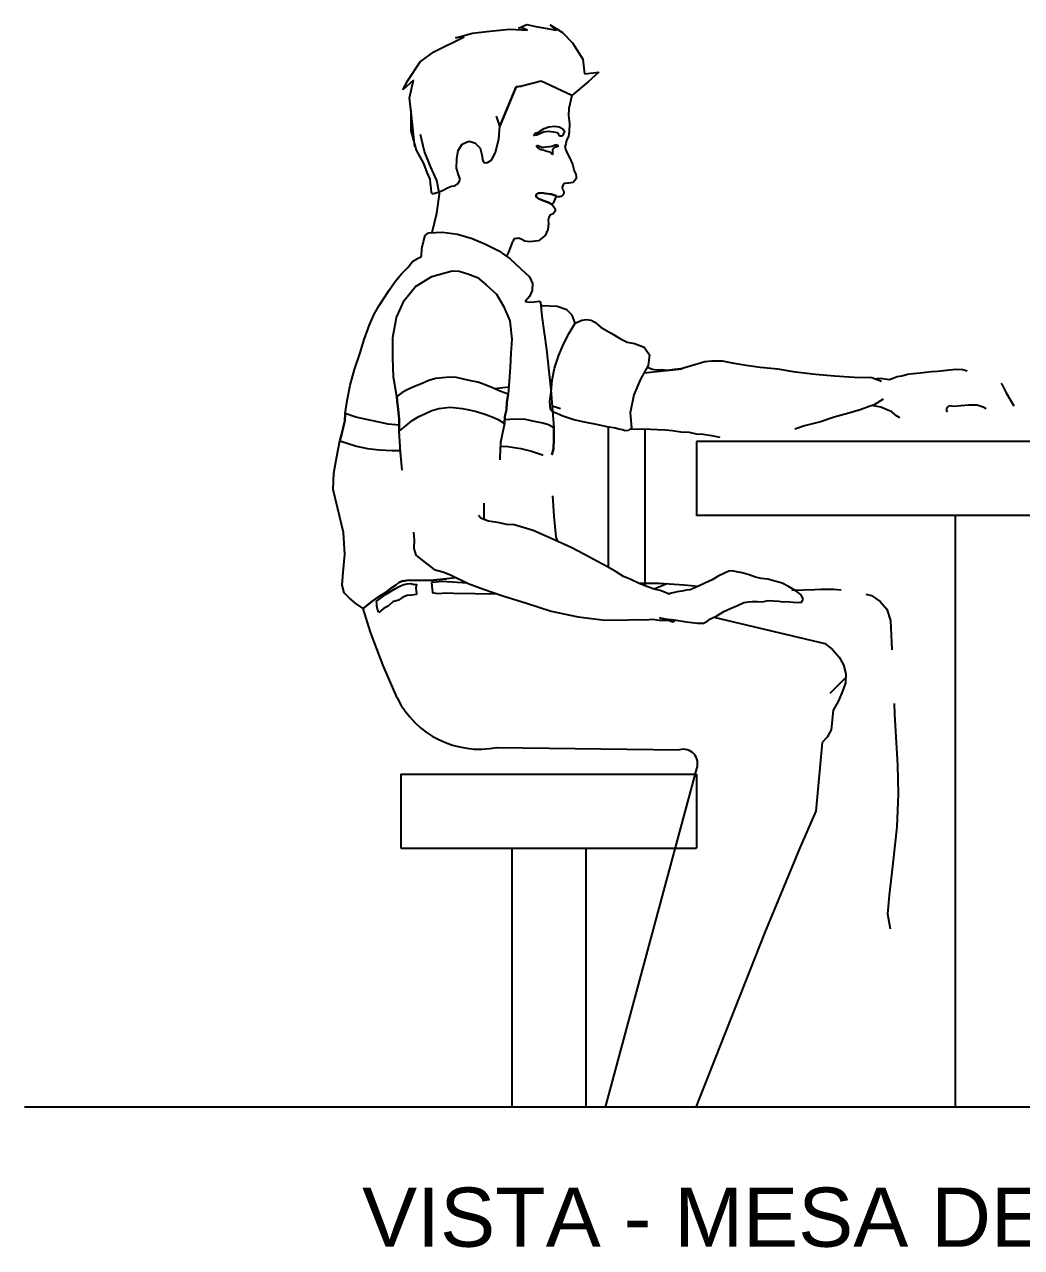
# Model space of a CAD drawing. Header units: metres. Extents: x 4355.45 to 4361.68, y -530.51 to -526.45.
# Drawn here: x 4358.998 to 4360.346, y -530.509 to -528.856 of the extents above; entities that cross this region are included whole.
import ezdxf

# ---------------------------------------------------------------- set-up
doc = ezdxf.new("R2010")
doc.units = ezdxf.units.M
doc.header["$LTSCALE"] = 12
doc.header["$MEASUREMENT"] = 0
for name, color, linetype in [('ARQ-HTC', 252, 'Continuous'), ('ARQ-LAJ', 3, 'Continuous'), ('ARQ-MOB', 251, 'Continuous'), ('ARQ-TXT', 7, 'Continuous'), ('ARQ-VST', 8, 'Continuous')]:
    doc.layers.add(name, color=color, linetype=linetype)
doc.styles.add('REGUA80', font='arial.ttf')

msp = doc.modelspace()

# ---------------------------------------------------------------- linework, layer by layer
at = {"layer": 'ARQ-HTC'}
msp.add_line((4360.0873, -529.76), (4360.1081, -529.7393), dxfattribs=at)
at = {"layer": 'ARQ-LAJ', "ltscale": 0.05}
msp.add_line((4361.6848, -530.3196), (4358.9975, -530.3196), dxfattribs=at)
at = {"layer": 'ARQ-MOB', "ltscale": 6}
for p, q in [((4359.6658, -528.8607), (4359.6771, -528.8556)), ((4359.6658, -528.8607), (4359.6771, -528.8556)), ((4359.6771, -528.8556), (4359.6892, -528.8583)), ((4359.6771, -528.8556), (4359.6892, -528.8583)), ((4359.6892, -528.8583), (4359.7172, -528.8632)), ((4359.6892, -528.8583), (4359.7172, -528.8632)), ((4359.7086, -528.8562), (4359.7254, -528.8663)), ((4359.7172, -528.8632), (4359.7086, -528.8562)), ((4359.7086, -528.8562), (4359.7254, -528.8663)), ((4359.7172, -528.8632), (4359.7086, -528.8562)), ((4359.5511, -528.8925), (4359.5923, -528.8724)), ((4359.5511, -528.8925), (4359.5923, -528.8724)), ((4359.5806, -528.8736), (4359.6036, -528.8673)), ((4359.5806, -528.8736), (4359.6036, -528.8673)), ((4359.5845, -528.8732), (4359.5806, -528.8736)), ((4359.5845, -528.8732), (4359.5806, -528.8736)), ((4359.5923, -528.8724), (4359.5845, -528.8732)), ((4359.5923, -528.8724), (4359.5845, -528.8732)), ((4359.6036, -528.8673), (4359.6269, -528.8648)), ((4359.6036, -528.8673), (4359.6269, -528.8648)), ((4359.6269, -528.8648), (4359.6542, -528.862)), ((4359.6269, -528.8648), (4359.6542, -528.862)), ((4359.6542, -528.862), (4359.6779, -528.8634)), ((4359.6542, -528.862), (4359.6779, -528.8634)), ((4359.6697, -528.8603), (4359.6658, -528.8607)), ((4359.6697, -528.8603), (4359.6658, -528.8607)), ((4359.6779, -528.8634), (4359.6697, -528.8603)), ((4359.6779, -528.8634), (4359.6697, -528.8603)), ((4359.7254, -528.8663), (4359.7387, -528.8806)), ((4359.7254, -528.8663), (4359.7387, -528.8806)), ((4359.5329, -528.9062), (4359.5511, -528.8925)), ((4359.5329, -528.9062), (4359.5511, -528.8925)), ((4359.7387, -528.8806), (4359.7529, -528.9027)), ((4359.7387, -528.8806), (4359.7529, -528.9027)), ((4359.5159, -528.9316), (4359.5329, -528.9062)), ((4359.5159, -528.9316), (4359.5329, -528.9062)), ((4359.7529, -528.9027), (4359.7549, -528.9222)), ((4359.7529, -528.9027), (4359.7549, -528.9222)), ((4359.7549, -528.9222), (4359.7744, -528.9201)), ((4359.7549, -528.9222), (4359.7744, -528.9201)), ((4359.7744, -528.9201), (4359.76, -528.9334)), ((4359.7744, -528.9201), (4359.76, -528.9334)), ((4359.5237, -528.9308), (4359.5094, -528.9441)), ((4359.5237, -528.9308), (4359.5094, -528.9441)), ((4359.5094, -528.9441), (4359.5159, -528.9316)), ((4359.5094, -528.9441), (4359.5159, -528.9316)), ((4359.5184, -528.9549), (4359.5237, -528.9308)), ((4359.5184, -528.9549), (4359.5237, -528.9308)), ((4359.6404, -528.9932), (4359.6624, -528.9398)), ((4359.6404, -528.9932), (4359.6624, -528.9398)), ((4359.6624, -528.9398), (4359.6404, -528.9932)), ((4359.6624, -528.9398), (4359.6404, -528.9932)), ((4359.6624, -528.9398), (4359.6701, -528.939)), ((4359.6624, -528.9398), (4359.6701, -528.939)), ((4359.6701, -528.939), (4359.6624, -528.9398)), ((4359.6701, -528.939), (4359.6624, -528.9398)), ((4359.6964, -528.9325), (4359.6701, -528.939)), ((4359.7378, -528.9518), (4359.6964, -528.9325)), ((4359.76, -528.9334), (4359.7378, -528.9518)), ((4359.5208, -528.9783), (4359.5184, -528.9549)), ((4359.5208, -528.9783), (4359.5184, -528.9549)), ((4359.7378, -528.9518), (4359.7339, -528.9692)), ((4359.5201, -528.9713), (4359.52, -528.9996)), ((4359.7339, -528.9692), (4359.7333, -528.9787)), ((4359.5253, -529.0211), (4359.5208, -528.9783)), ((4359.5253, -529.0211), (4359.5208, -528.9783)), ((4359.6404, -528.9932), (4359.6358, -528.9796)), ((4359.7333, -528.9787), (4359.7345, -528.9896)), ((4359.7345, -528.9896), (4359.7341, -529.0007)), ((4359.52, -528.9996), (4359.5274, -529.0256)), ((4359.5386, -529.0276), (4359.5331, -529.0045)), ((4359.6391, -529.0107), (4359.6404, -528.9932)), ((4359.6858, -529.0058), (4359.6872, -529.004)), ((4359.6874, -529.0056), (4359.6858, -529.0058)), ((4359.6872, -529.004), (4359.6886, -529.0023)), ((4359.6905, -529.0053), (4359.6874, -529.0056)), ((4359.6886, -529.0023), (4359.6917, -529.002)), ((4359.6995, -529.0012), (4359.6905, -529.0053)), ((4359.6917, -529.002), (4359.6947, -529.0001)), ((4359.6947, -529.0001), (4359.7006, -528.9963)), ((4359.7057, -529.0005), (4359.6995, -529.0012)), ((4359.7006, -528.9963), (4359.7066, -528.9941)), ((4359.7137, -529.0013), (4359.7057, -529.0005)), ((4359.7066, -528.9941), (4359.7144, -528.9933)), ((4359.7185, -529.0023), (4359.7137, -529.0013)), ((4359.7144, -528.9933), (4359.7208, -528.9942)), ((4359.7202, -529.0037), (4359.7185, -529.0023)), ((4359.7204, -529.0053), (4359.7202, -529.0037)), ((4359.7221, -529.0067), (4359.7204, -529.0053)), ((4359.7208, -528.9942), (4359.7258, -528.9968)), ((4359.7237, -529.0065), (4359.7221, -529.0067)), ((4359.7252, -529.0063), (4359.7237, -529.0065)), ((4359.7264, -529.0031), (4359.7252, -529.0063)), ((4359.7258, -528.9968), (4359.7277, -528.9998)), ((4359.7278, -529.0013), (4359.7264, -529.0031)), ((4359.7277, -528.9998), (4359.7278, -529.0013)), ((4359.7332, -529.0071), (4359.7305, -529.0121)), ((4359.7341, -529.0007), (4359.7332, -529.0071)), ((4359.5841, -529.0259), (4359.5895, -529.0175)), ((4359.5895, -529.0175), (4359.5985, -529.0134)), ((4359.5985, -529.0134), (4359.6066, -529.0157)), ((4359.6066, -529.0157), (4359.6137, -529.0228)), ((4359.6137, -529.0228), (4359.6162, -529.032)), ((4359.6347, -529.0285), (4359.6391, -529.0107)), ((4359.6904, -529.0194), (4359.692, -529.0193)), ((4359.6906, -529.021), (4359.6904, -529.0194)), ((4359.6923, -529.0224), (4359.6906, -529.021)), ((4359.692, -529.0193), (4359.6952, -529.0205)), ((4359.694, -529.0238), (4359.6923, -529.0224)), ((4359.6957, -529.0252), (4359.694, -529.0238)), ((4359.6952, -529.0205), (4359.697, -529.0219)), ((4359.6973, -529.025), (4359.6957, -529.0252)), ((4359.697, -529.0219), (4359.6985, -529.0217)), ((4359.7006, -529.0262), (4359.6973, -529.025)), ((4359.6985, -529.0217), (4359.7001, -529.0216)), ((4359.7001, -529.0216), (4359.7032, -529.0212)), ((4359.7032, -529.0212), (4359.7078, -529.0208)), ((4359.7078, -529.0208), (4359.711, -529.0204)), ((4359.711, -529.0204), (4359.7155, -529.0184)), ((4359.7128, -529.0234), (4359.7115, -529.0251)), ((4359.7115, -529.0251), (4359.7116, -529.0267)), ((4359.7158, -529.0215), (4359.7128, -529.0234)), ((4359.7155, -529.0184), (4359.717, -529.0182)), ((4359.7173, -529.0213), (4359.7158, -529.0215)), ((4359.717, -529.0182), (4359.7186, -529.018)), ((4359.7189, -529.0212), (4359.7173, -529.0213)), ((4359.7186, -529.018), (4359.7187, -529.0196)), ((4359.7187, -529.0196), (4359.7189, -529.0212)), ((4359.7295, -529.0169), (4359.7284, -529.0217)), ((4359.7284, -529.0217), (4359.7306, -529.0278)), ((4359.7305, -529.0121), (4359.7295, -529.0169)), ((4359.5274, -529.0256), (4359.5372, -529.0435)), ((4359.5471, -529.0487), (4359.5386, -529.0276)), ((4359.5819, -529.0498), (4359.5821, -529.0371)), ((4359.5821, -529.0371), (4359.5841, -529.0259)), ((4359.6162, -529.032), (4359.6168, -529.0382)), ((4359.6168, -529.0382), (4359.6189, -529.0427)), ((4359.6236, -529.0422), (4359.6295, -529.0385)), ((4359.6295, -529.0385), (4359.6347, -529.0285)), ((4359.7038, -529.0275), (4359.7006, -529.0262)), ((4359.7087, -529.0285), (4359.7038, -529.0275)), ((4359.7104, -529.0299), (4359.7087, -529.0285)), ((4359.7121, -529.0313), (4359.7104, -529.0299)), ((4359.7116, -529.0267), (4359.7118, -529.0282)), ((4359.7118, -529.0282), (4359.7119, -529.0298)), ((4359.7119, -529.0298), (4359.7121, -529.0313)), ((4359.7306, -529.0278), (4359.7345, -529.0353)), ((4359.7345, -529.0353), (4359.7386, -529.0443)), ((4359.5372, -529.0435), (4359.5416, -529.0556)), ((4359.5416, -529.0556), (4359.5457, -529.0646)), ((4359.5553, -529.0667), (4359.5471, -529.0487)), ((4359.5844, -529.0589), (4359.5819, -529.0498)), ((4359.6189, -529.0427), (4359.6236, -529.0422)), ((4359.7386, -529.0443), (4359.7412, -529.0534)), ((4359.7412, -529.0534), (4359.7432, -529.0579)), ((4359.7432, -529.0579), (4359.7436, -529.0611)), ((4359.5457, -529.0646), (4359.5463, -529.0708)), ((4359.5463, -529.0708), (4359.547, -529.077)), ((4359.5589, -529.0852), (4359.5553, -529.0667)), ((4359.5705, -529.0761), (4359.575, -529.0741)), ((4359.575, -529.0741), (4359.5797, -529.0736)), ((4359.5797, -529.0736), (4359.5826, -529.0717)), ((4359.5826, -529.0717), (4359.5854, -529.0683)), ((4359.5866, -529.065), (4359.5844, -529.0589)), ((4359.5854, -529.0683), (4359.5866, -529.065)), ((4359.7259, -529.0724), (4359.7246, -529.0756)), ((4359.7273, -529.0706), (4359.7259, -529.0724)), ((4359.7288, -529.0705), (4359.7273, -529.0706)), ((4359.7319, -529.0701), (4359.7288, -529.0705)), ((4359.7335, -529.07), (4359.7319, -529.0701)), ((4359.7366, -529.0697), (4359.7335, -529.07)), ((4359.7397, -529.0693), (4359.7366, -529.0697)), ((4359.7411, -529.0676), (4359.7397, -529.0693)), ((4359.7439, -529.0642), (4359.7411, -529.0676)), ((4359.7436, -529.0611), (4359.7439, -529.0642)), ((4359.547, -529.077), (4359.5476, -529.0833)), ((4359.5476, -529.0833), (4359.5494, -529.0847)), ((4359.5494, -529.0847), (4359.557, -529.0823)), ((4359.5553, -529.1108), (4359.5589, -529.0852)), ((4359.557, -529.0823), (4359.563, -529.0801)), ((4359.563, -529.0801), (4359.5705, -529.0761)), ((4359.6895, -529.0856), (4359.6924, -529.0837)), ((4359.6924, -529.0837), (4359.6895, -529.0856)), ((4359.6897, -529.0872), (4359.6895, -529.0856)), ((4359.6895, -529.0856), (4359.6897, -529.0872)), ((4359.6898, -529.0887), (4359.6897, -529.0872)), ((4359.6897, -529.0872), (4359.6898, -529.0887)), ((4359.6933, -529.0915), (4359.6898, -529.0887)), ((4359.6898, -529.0887), (4359.6933, -529.0915)), ((4359.6924, -529.0837), (4359.694, -529.0836)), ((4359.694, -529.0836), (4359.6924, -529.0837)), ((4359.694, -529.0836), (4359.6971, -529.0833)), ((4359.6971, -529.0833), (4359.694, -529.0836)), ((4359.6971, -529.0833), (4359.702, -529.0843)), ((4359.702, -529.0843), (4359.6971, -529.0833)), ((4359.702, -529.0843), (4359.7099, -529.0851)), ((4359.7099, -529.0851), (4359.702, -529.0843)), ((4359.7099, -529.0851), (4359.7165, -529.0875)), ((4359.7165, -529.0875), (4359.7099, -529.0851)), ((4359.7152, -529.0908), (4359.714, -529.0941)), ((4359.7165, -529.0875), (4359.7152, -529.0908)), ((4359.7182, -529.0889), (4359.7165, -529.0875)), ((4359.7213, -529.0886), (4359.7182, -529.0889)), ((4359.7228, -529.0884), (4359.7213, -529.0886)), ((4359.7258, -529.0865), (4359.7228, -529.0884)), ((4359.7246, -529.0756), (4359.725, -529.0788)), ((4359.725, -529.0788), (4359.7267, -529.0801)), ((4359.7272, -529.0848), (4359.7258, -529.0865)), ((4359.7267, -529.0801), (4359.727, -529.0833)), ((4359.727, -529.0833), (4359.7272, -529.0848)), ((4359.6998, -529.094), (4359.6933, -529.0915)), ((4359.6933, -529.0915), (4359.6998, -529.094)), ((4359.7064, -529.0964), (4359.6998, -529.094)), ((4359.6998, -529.094), (4359.7064, -529.0964)), ((4359.7114, -529.0991), (4359.7064, -529.0964)), ((4359.7064, -529.0964), (4359.7114, -529.0991)), ((4359.7128, -529.0973), (4359.7114, -529.0991)), ((4359.7114, -529.0991), (4359.7133, -529.102)), ((4359.714, -529.0941), (4359.7128, -529.0973)), ((4359.7133, -529.102), (4359.7151, -529.105)), ((4359.7151, -529.105), (4359.7155, -529.1081)), ((4359.549, -529.137), (4359.5553, -529.1108)), ((4359.7069, -529.1168), (4359.7057, -529.1201)), ((4359.7057, -529.1201), (4359.7062, -529.1248)), ((4359.7082, -529.1136), (4359.7069, -529.1168)), ((4359.7127, -529.1115), (4359.7082, -529.1136)), ((4359.7155, -529.1081), (4359.7127, -529.1115)), ((4359.5372, -529.1489), (4359.5395, -529.1408)), ((4359.5395, -529.1408), (4359.5439, -529.1372)), ((4359.5439, -529.1372), (4359.5627, -529.1367)), ((4359.5627, -529.1367), (4359.5834, -529.1393)), ((4359.5834, -529.1393), (4359.6029, -529.1451)), ((4359.7016, -529.141), (4359.6929, -529.1482)), ((4359.7055, -529.1327), (4359.7016, -529.141)), ((4359.7062, -529.1248), (4359.7055, -529.1327)), ((4359.5351, -529.1585), (4359.5372, -529.1489)), ((4359.6029, -529.1451), (4359.621, -529.1526)), ((4359.621, -529.1526), (4359.6393, -529.1617)), ((4359.657, -529.1504), (4359.6521, -529.1635)), ((4359.6584, -529.1487), (4359.657, -529.1504)), ((4359.6596, -529.1454), (4359.6584, -529.1487)), ((4359.6627, -529.1451), (4359.6596, -529.1454)), ((4359.6643, -529.1449), (4359.6627, -529.1451)), ((4359.6658, -529.1448), (4359.6643, -529.1449)), ((4359.6691, -529.146), (4359.6658, -529.1448)), ((4359.6741, -529.1486), (4359.6691, -529.146)), ((4359.6805, -529.1495), (4359.6741, -529.1486)), ((4359.6929, -529.1482), (4359.6805, -529.1495)), ((4359.5227, -529.1756), (4359.5302, -529.1716)), ((4359.5302, -529.1716), (4359.5347, -529.1696)), ((4359.5347, -529.1696), (4359.5351, -529.1585)), ((4359.6393, -529.1617), (4359.6546, -529.1727)), ((4359.6521, -529.1635), (4359.6493, -529.1689)), ((4359.6546, -529.1727), (4359.6685, -529.1854)), ((4359.5073, -529.1929), (4359.5158, -529.1842)), ((4359.5158, -529.1842), (4359.5227, -529.1756)), ((4359.5485, -529.1965), (4359.5761, -529.1888)), ((4359.5761, -529.1888), (4359.5856, -529.1894)), ((4359.5856, -529.1894), (4359.597, -529.1929)), ((4359.6685, -529.1854), (4359.6807, -529.1967)), ((4359.4907, -529.2151), (4359.4989, -529.2033)), ((4359.4989, -529.2033), (4359.5073, -529.1929)), ((4359.5264, -529.2098), (4359.5485, -529.1965)), ((4359.597, -529.1929), (4359.6101, -529.1978)), ((4359.6101, -529.1978), (4359.6221, -529.2076)), ((4359.6807, -529.1967), (4359.6848, -529.2057)), ((4359.6848, -529.2057), (4359.6843, -529.2152)), ((4359.4839, -529.2253), (4359.4907, -529.2151)), ((4359.511, -529.2287), (4359.5264, -529.2098)), ((4359.6221, -529.2076), (4359.636, -529.2203)), ((4359.636, -529.2203), (4359.6456, -529.2366)), ((4359.6804, -529.2235), (4359.6748, -529.2304)), ((4359.6843, -529.2152), (4359.6804, -529.2235)), ((4359.4705, -529.2472), (4359.4771, -529.2355)), ((4359.4771, -529.2355), (4359.4839, -529.2253)), ((4359.5009, -529.2518), (4359.511, -529.2287)), ((4359.6456, -529.2366), (4359.654, -529.2562)), ((4359.6748, -529.2304), (4359.6812, -529.2313)), ((4359.6812, -529.2313), (4359.6875, -529.2306)), ((4359.6875, -529.2306), (4359.6937, -529.23)), ((4359.6937, -529.23), (4359.6954, -529.2313)), ((4359.6954, -529.2313), (4359.6974, -529.25)), ((4359.6975, -529.2359), (4359.6957, -529.2345)), ((4359.718, -529.2368), (4359.6975, -529.2359)), ((4359.7311, -529.2417), (4359.718, -529.2368)), ((4359.4642, -529.262), (4359.4705, -529.2472)), ((4359.4959, -529.2791), (4359.5009, -529.2518)), ((4359.654, -529.2562), (4359.6566, -529.2811)), ((4359.6974, -529.25), (4359.7037, -529.295)), ((4359.7382, -529.2489), (4359.7311, -529.2417)), ((4359.7424, -529.2594), (4359.7382, -529.2489)), ((4359.7424, -529.2594), (4359.7514, -529.2553)), ((4359.7514, -529.2553), (4359.7577, -529.2547)), ((4359.7577, -529.2547), (4359.764, -529.2556)), ((4359.764, -529.2556), (4359.769, -529.2582)), ((4359.4568, -529.2816), (4359.4642, -529.262)), ((4359.7265, -529.2879), (4359.7344, -529.2729)), ((4359.7265, -529.2879), (4359.7344, -529.2729)), ((4359.7344, -529.2729), (4359.7424, -529.2594)), ((4359.7344, -529.2729), (4359.7424, -529.2594)), ((4359.769, -529.2582), (4359.7776, -529.2652)), ((4359.7776, -529.2652), (4359.7911, -529.2732)), ((4359.7911, -529.2732), (4359.8045, -529.2812)), ((4359.451, -529.3011), (4359.4568, -529.2816)), ((4359.4956, -529.3059), (4359.4959, -529.2791)), ((4359.6566, -529.2811), (4359.6554, -529.3001)), ((4359.7202, -529.3027), (4359.7265, -529.2879)), ((4359.7202, -529.3027), (4359.7265, -529.2879)), ((4359.8045, -529.2812), (4359.8128, -529.2851)), ((4359.8128, -529.2851), (4359.8225, -529.2872)), ((4359.8225, -529.2872), (4359.8356, -529.2921)), ((4359.4438, -529.3224), (4359.451, -529.3011)), ((4359.4968, -529.3325), (4359.4956, -529.3059)), ((4359.6554, -529.3001), (4359.6543, -529.3191)), ((4359.7037, -529.295), (4359.7094, -529.3495)), ((4359.7142, -529.3206), (4359.7202, -529.3027)), ((4359.7142, -529.3206), (4359.7202, -529.3027)), ((4359.8356, -529.2921), (4359.8429, -529.3024)), ((4359.8429, -529.3024), (4359.8413, -529.3167)), ((4359.4381, -529.3434), (4359.4438, -529.3224)), ((4359.6543, -529.3191), (4359.6531, -529.3381)), ((4359.7112, -529.3367), (4359.7142, -529.3206)), ((4359.7112, -529.3367), (4359.7142, -529.3206)), ((4359.8413, -529.3167), (4359.8306, -529.3351)), ((4359.8356, -529.3265), (4359.887, -529.3211)), ((4359.8416, -529.3198), (4359.8397, -529.3194)), ((4359.8466, -529.3224), (4359.8416, -529.3198)), ((4359.853, -529.3233), (4359.8466, -529.3224)), ((4359.8592, -529.3227), (4359.853, -529.3233)), ((4359.8672, -529.3234), (4359.8592, -529.3227)), ((4359.8765, -529.3224), (4359.8672, -529.3234)), ((4359.8859, -529.3214), (4359.8765, -529.3224)), ((4359.8935, -529.3191), (4359.8859, -529.3214)), ((4359.9011, -529.3167), (4359.8935, -529.3191)), ((4359.9087, -529.3143), (4359.9011, -529.3167)), ((4359.9179, -529.3118), (4359.9087, -529.3143)), ((4359.9272, -529.3108), (4359.9179, -529.3118)), ((4359.9414, -529.3109), (4359.9272, -529.3108)), ((4359.9574, -529.3139), (4359.9414, -529.3109)), ((4359.9735, -529.3169), (4359.9574, -529.3139)), ((4359.9927, -529.3196), (4359.9735, -529.3169)), ((4360.0165, -529.3218), (4359.9927, -529.3196)), ((4360.0405, -529.3256), (4360.0165, -529.3218)), ((4360.2448, -529.323), (4360.2572, -529.3217)), ((4360.2572, -529.3217), (4360.2667, -529.3222)), ((4360.2667, -529.3222), (4360.2724, -529.3238)), ((4359.5011, -529.3588), (4359.4968, -529.3325)), ((4359.5445, -529.3369), (4359.5354, -529.341)), ((4359.5536, -529.3344), (4359.5445, -529.3369)), ((4359.563, -529.3334), (4359.5536, -529.3344)), ((4359.5723, -529.3324), (4359.563, -529.3334)), ((4359.5818, -529.333), (4359.5723, -529.3324)), ((4359.5915, -529.3351), (4359.5818, -529.333)), ((4359.6011, -529.3373), (4359.5915, -529.3351)), ((4359.6108, -529.3394), (4359.6011, -529.3373)), ((4359.6206, -529.3431), (4359.6108, -529.3394)), ((4359.6531, -529.3381), (4359.6518, -529.3555)), ((4359.7097, -529.3526), (4359.7112, -529.3367)), ((4359.7097, -529.3526), (4359.7112, -529.3367)), ((4359.8306, -529.3351), (4359.8219, -529.3565)), ((4360.0676, -529.3291), (4360.0405, -529.3256)), ((4360.093, -529.3311), (4360.0676, -529.3291)), ((4360.1199, -529.333), (4360.093, -529.3311)), ((4360.1436, -529.3336), (4360.1199, -529.333)), ((4360.1567, -529.3385), (4360.1436, -529.3336)), ((4360.1469, -529.3349), (4360.1547, -529.334)), ((4360.1469, -529.3349), (4360.1469, -529.3349)), ((4360.1547, -529.334), (4360.1611, -529.3349)), ((4360.1611, -529.3349), (4360.1675, -529.3358)), ((4360.1675, -529.3358), (4360.1735, -529.3336)), ((4360.1735, -529.3336), (4360.178, -529.3316)), ((4360.178, -529.3316), (4360.1842, -529.3309)), ((4360.1842, -529.3309), (4360.1919, -529.3286)), ((4360.1919, -529.3286), (4360.1996, -529.3277)), ((4360.1996, -529.3277), (4360.209, -529.3268)), ((4360.209, -529.3268), (4360.2168, -529.3259)), ((4360.2168, -529.3259), (4360.2245, -529.3251)), ((4360.2245, -529.3251), (4360.2323, -529.3243)), ((4360.2323, -529.3243), (4360.2448, -529.323)), ((4359.434, -529.3643), (4359.4381, -529.3434)), ((4359.5084, -529.3533), (4359.5011, -529.3588)), ((4359.5159, -529.3494), (4359.5084, -529.3533)), ((4359.5249, -529.3453), (4359.5159, -529.3494)), ((4359.5354, -529.341), (4359.5249, -529.3453)), ((4359.6305, -529.3468), (4359.6206, -529.3431)), ((4359.642, -529.3518), (4359.6305, -529.3468)), ((4359.6329, -529.3478), (4359.6526, -529.3458)), ((4359.6518, -529.3555), (4359.642, -529.3518)), ((4359.6499, -529.3667), (4359.6518, -529.3555)), ((4359.6518, -529.3555), (4359.6499, -529.3667)), ((4359.7079, -529.3654), (4359.7097, -529.3526)), ((4359.7084, -529.3399), (4359.7109, -529.3396)), ((4359.7094, -529.3495), (4359.7133, -529.401)), ((4359.7097, -529.353), (4359.7097, -529.3526)), ((4360.3182, -529.3408), (4360.3192, -529.3419)), ((4360.3192, -529.3419), (4360.3251, -529.3539)), ((4360.3251, -529.3539), (4360.3355, -529.3713)), ((4359.4312, -529.3819), (4359.434, -529.3643)), ((4359.5011, -529.3588), (4359.5018, -529.365)), ((4359.5018, -529.365), (4359.5011, -529.3588)), ((4359.5018, -529.365), (4359.5029, -529.3759)), ((4359.5029, -529.3759), (4359.5018, -529.365)), ((4359.6493, -529.3762), (4359.6499, -529.3667)), ((4359.6499, -529.3667), (4359.6493, -529.3762)), ((4359.7091, -529.3762), (4359.7079, -529.3654)), ((4359.7111, -529.3715), (4359.7183, -529.3737)), ((4359.8219, -529.3565), (4359.8166, -529.3807)), ((4360.1276, -529.3762), (4360.1398, -529.3718)), ((4360.1398, -529.3718), (4360.1474, -529.3694)), ((4360.146, -529.3711), (4360.1436, -529.3706)), ((4360.1508, -529.3722), (4360.146, -529.3711)), ((4360.1474, -529.3694), (4360.1592, -529.3619)), ((4360.1557, -529.3733), (4360.1508, -529.3722)), ((4360.2483, -529.3714), (4360.2454, -529.3733)), ((4360.2547, -529.3723), (4360.2483, -529.3714)), ((4360.264, -529.3713), (4360.2547, -529.3723)), ((4360.2749, -529.3702), (4360.264, -529.3713)), ((4360.286, -529.3706), (4360.2749, -529.3702)), ((4360.2941, -529.3729), (4360.286, -529.3706)), ((4359.4312, -529.3819), (4359.4306, -529.3914)), ((4359.4306, -529.3914), (4359.4312, -529.3819)), ((4359.4458, -529.3867), (4359.4312, -529.3819)), ((4359.4603, -529.3899), (4359.4458, -529.3867)), ((4359.5029, -529.3759), (4359.5044, -529.3899)), ((4359.5044, -529.3899), (4359.5029, -529.3759)), ((4359.5219, -529.3912), (4359.5307, -529.3856)), ((4359.5307, -529.3856), (4359.5397, -529.3815)), ((4359.5397, -529.3815), (4359.5487, -529.3774)), ((4359.5487, -529.3774), (4359.5579, -529.3749)), ((4359.5579, -529.3749), (4359.5657, -529.374)), ((4359.5657, -529.374), (4359.5734, -529.3732)), ((4359.5734, -529.3732), (4359.5814, -529.374)), ((4359.5814, -529.374), (4359.5893, -529.3747)), ((4359.5893, -529.3747), (4359.599, -529.3768)), ((4359.599, -529.3768), (4359.6087, -529.379)), ((4359.6087, -529.379), (4359.6201, -529.3825)), ((4359.6201, -529.3825), (4359.6299, -529.3862)), ((4359.6299, -529.3862), (4359.6382, -529.39)), ((4359.6466, -529.3954), (4359.6472, -529.3859)), ((4359.6472, -529.3859), (4359.6466, -529.3954)), ((4359.6472, -529.3859), (4359.6493, -529.3762)), ((4359.6493, -529.3762), (4359.6472, -529.3859)), ((4359.7142, -529.3804), (4359.7091, -529.3762)), ((4359.7258, -529.3855), (4359.7142, -529.3804)), ((4359.7183, -529.3737), (4359.7223, -529.375)), ((4359.7405, -529.3903), (4359.7258, -529.3855)), ((4359.8166, -529.3807), (4359.8187, -529.4009)), ((4360.0728, -529.393), (4360.0925, -529.3862)), ((4360.0925, -529.3862), (4360.1124, -529.381)), ((4360.1124, -529.381), (4360.1276, -529.3762)), ((4360.1622, -529.3757), (4360.1557, -529.3733)), ((4360.1705, -529.3796), (4360.1622, -529.3757)), ((4360.1774, -529.3852), (4360.1705, -529.3796)), ((4360.1814, -529.3876), (4360.1774, -529.3852)), ((4360.2454, -529.3733), (4360.2441, -529.3766)), ((4360.2441, -529.3766), (4360.246, -529.3795)), ((4360.2981, -529.3753), (4360.2941, -529.3729)), ((4359.4285, -529.4011), (4359.4263, -529.4107)), ((4359.4263, -529.4107), (4359.4285, -529.4011)), ((4359.4306, -529.3914), (4359.4285, -529.4011)), ((4359.4285, -529.4011), (4359.4306, -529.3914)), ((4359.4748, -529.393), (4359.4603, -529.3899)), ((4359.4893, -529.3962), (4359.4748, -529.393)), ((4359.5044, -529.3976), (4359.4893, -529.3962)), ((4359.5044, -529.3899), (4359.5045, -529.4057)), ((4359.5045, -529.4057), (4359.5044, -529.3899)), ((4359.5045, -529.4057), (4359.5132, -529.3985)), ((4359.5132, -529.3985), (4359.5219, -529.3912)), ((4359.6382, -529.39), (4359.6466, -529.3954)), ((4359.6466, -529.3954), (4359.6434, -529.4099)), ((4359.6539, -529.3899), (4359.6469, -529.3902)), ((4359.6727, -529.3895), (4359.6539, -529.3899)), ((4359.6872, -529.3927), (4359.6727, -529.3895)), ((4359.6984, -529.3947), (4359.6872, -529.3927)), ((4359.7065, -529.397), (4359.6984, -529.3947)), ((4359.7133, -529.401), (4359.7065, -529.397)), ((4359.7133, -529.4167), (4359.7133, -529.401)), ((4359.7133, -529.401), (4359.7133, -529.4167)), ((4359.755, -529.3934), (4359.7405, -529.3903)), ((4359.771, -529.3965), (4359.755, -529.3934)), ((4359.7855, -529.3997), (4359.771, -529.3965)), ((4359.7967, -529.4016), (4359.7855, -529.3997)), ((4359.8016, -529.4027), (4359.7967, -529.4016)), ((4359.8064, -529.4038), (4359.8016, -529.4027)), ((4359.8097, -529.405), (4359.8064, -529.4038)), ((4359.8143, -529.4045), (4359.8097, -529.405)), ((4359.8187, -529.4009), (4359.8143, -529.4045)), ((4359.8168, -529.4025), (4359.8173, -529.4026)), ((4359.8173, -529.4026), (4359.8283, -529.403)), ((4359.8283, -529.403), (4359.8361, -529.4022)), ((4359.8361, -529.4022), (4359.8441, -529.4029)), ((4359.8441, -529.4029), (4359.8536, -529.4035)), ((4359.8536, -529.4035), (4359.8646, -529.4039)), ((4359.8646, -529.4039), (4359.8741, -529.4045)), ((4359.8741, -529.4045), (4359.8854, -529.4065)), ((4360.0395, -529.4025), (4360.0513, -529.3984)), ((4360.0513, -529.3984), (4360.0728, -529.393)), ((4359.42, -529.4397), (4359.4241, -529.4188)), ((4359.4263, -529.4107), (4359.4241, -529.4188)), ((4359.4241, -529.4188), (4359.4263, -529.4107)), ((4359.4241, -529.4188), (4359.4354, -529.4224)), ((4359.5059, -529.4338), (4359.5045, -529.4057)), ((4359.6414, -529.4211), (4359.641, -529.4322)), ((4359.6434, -529.4099), (4359.6414, -529.4211)), ((4359.7131, -529.4293), (4359.7133, -529.4167)), ((4359.7133, -529.4167), (4359.7131, -529.4293)), ((4359.8854, -529.4065), (4359.8964, -529.4069)), ((4359.8964, -529.4069), (4359.9061, -529.409)), ((4359.9061, -529.409), (4359.9156, -529.4096)), ((4360.7066, -529.4196), (4359.9066, -529.4196)), ((4359.9066, -529.4196), (4359.9066, -529.5196)), ((4359.9156, -529.4096), (4359.9268, -529.4115)), ((4359.9268, -529.4115), (4359.938, -529.4135)), ((4359.4354, -529.4224), (4359.4468, -529.4259)), ((4359.4468, -529.4259), (4359.4613, -529.4291)), ((4359.4613, -529.4291), (4359.4772, -529.4306)), ((4359.4772, -529.4306), (4359.4947, -529.4319)), ((4359.4947, -529.4319), (4359.5058, -529.4316)), ((4359.5085, -529.4584), (4359.5059, -529.4338)), ((4359.641, -529.4322), (4359.6403, -529.4401)), ((4359.6413, -529.4258), (4359.6514, -529.4264)), ((4359.6514, -529.4264), (4359.669, -529.4292)), ((4359.669, -529.4292), (4359.6835, -529.4324)), ((4359.6835, -529.4324), (4359.6966, -529.4373)), ((4359.6966, -529.4373), (4359.6985, -529.4384)), ((4359.7108, -529.4374), (4359.7131, -529.4293)), ((4359.7131, -529.4293), (4359.7108, -529.4374)), ((4359.416, -529.4622), (4359.42, -529.4397)), ((4359.6403, -529.4401), (4359.6403, -529.4445)), ((4359.4152, -529.4843), (4359.416, -529.4622)), ((4359.4209, -529.5089), (4359.4152, -529.4843)), ((4359.6193, -529.51), (4359.6193, -529.5029)), ((4359.7116, -529.4932), (4359.7133, -529.5206)), ((4359.4292, -529.5426), (4359.4209, -529.5089)), ((4359.6149, -529.5233), (4359.6115, -529.5197)), ((4359.6191, -529.5226), (4359.6193, -529.51)), ((4359.7133, -529.5206), (4359.7162, -529.5486)), ((4360.7066, -529.5196), (4359.9066, -529.5196)), ((4360.2566, -530.3196), (4360.2566, -529.5196)), ((4359.619, -529.5249), (4359.6149, -529.5233)), ((4359.6252, -529.5273), (4359.619, -529.5249)), ((4359.6197, -529.5252), (4359.6191, -529.5226)), ((4359.6308, -529.5282), (4359.6252, -529.5273)), ((4359.6398, -529.5293), (4359.6308, -529.5282)), ((4359.6495, -529.5319), (4359.6398, -529.5293)), ((4359.66, -529.5323), (4359.6495, -529.5319)), ((4359.6718, -529.5357), (4359.66, -529.5323)), ((4359.6856, -529.5398), (4359.6718, -529.5357)), ((4359.4308, -529.5723), (4359.4292, -529.5426)), ((4359.5236, -529.5421), (4359.5247, -529.553)), ((4359.5247, -529.553), (4359.5243, -529.5641)), ((4359.7007, -529.5468), (4359.6856, -529.5398)), ((4359.7371, -529.5631), (4359.7007, -529.5468)), ((4359.7162, -529.5486), (4359.7185, -529.5548)), ((4359.5243, -529.5641), (4359.5269, -529.5732)), ((4359.7549, -529.5723), (4359.7371, -529.5631)), ((4359.4286, -529.5962), (4359.4308, -529.5723)), ((4359.5269, -529.5732), (4359.5337, -529.5788)), ((4359.5337, -529.5788), (4359.5515, -529.5926)), ((4359.7727, -529.5816), (4359.7549, -529.5723)), ((4359.7863, -529.5892), (4359.7727, -529.5816)), ((4359.4272, -529.6136), (4359.4286, -529.5962)), ((4359.5814, -529.6037), (4359.5509, -529.6069)), ((4359.5515, -529.5926), (4359.5633, -529.596)), ((4359.5633, -529.596), (4359.5736, -529.5999)), ((4359.5736, -529.5999), (4359.5976, -529.6115)), ((4359.7979, -529.596), (4359.7863, -529.5892)), ((4359.8075, -529.602), (4359.7979, -529.596)), ((4359.8178, -529.606), (4359.8075, -529.602)), ((4359.9357, -529.6015), (4359.9278, -529.6067)), ((4359.9443, -529.5977), (4359.9357, -529.6015)), ((4359.95, -529.5951), (4359.9443, -529.5977)), ((4359.9549, -529.5946), (4359.95, -529.5951)), ((4359.9605, -529.5956), (4359.9549, -529.5946)), ((4359.9681, -529.5973), (4359.9605, -529.5956)), ((4359.9778, -529.5999), (4359.9681, -529.5973)), ((4359.9861, -529.6031), (4359.9778, -529.5999)), ((4359.9937, -529.6048), (4359.9861, -529.6031)), ((4359.43, -529.6244), (4359.4272, -529.6136)), ((4359.4865, -529.6231), (4359.4938, -529.6176)), ((4359.4938, -529.6176), (4359.4865, -529.6231)), ((4359.4868, -529.6262), (4359.4986, -529.6187)), ((4359.4938, -529.6176), (4359.4997, -529.6139)), ((4359.4997, -529.6139), (4359.4938, -529.6176)), ((4359.4986, -529.6187), (4359.506, -529.6148)), ((4359.4997, -529.6139), (4359.504, -529.6103)), ((4359.504, -529.6103), (4359.4997, -529.6139)), ((4359.504, -529.6103), (4359.5085, -529.6082)), ((4359.5085, -529.6082), (4359.504, -529.6103)), ((4359.506, -529.6148), (4359.5106, -529.6127)), ((4359.5085, -529.6082), (4359.5116, -529.6079)), ((4359.5116, -529.6079), (4359.5085, -529.6082)), ((4359.5106, -529.6127), (4359.5152, -529.6122)), ((4359.5116, -529.6079), (4359.5178, -529.6072)), ((4359.5178, -529.6072), (4359.5116, -529.6079)), ((4359.5152, -529.6122), (4359.5199, -529.6117)), ((4359.5178, -529.6072), (4359.532, -529.6073)), ((4359.532, -529.6073), (4359.5178, -529.6072)), ((4359.5199, -529.6117), (4359.5247, -529.6128)), ((4359.5247, -529.6128), (4359.5278, -529.6125)), ((4359.5278, -529.6125), (4359.5268, -529.6173)), ((4359.5268, -529.6173), (4359.5273, -529.622)), ((4359.532, -529.6073), (4359.5509, -529.6069)), ((4359.5509, -529.6069), (4359.532, -529.6073)), ((4359.5543, -529.6097), (4359.5481, -529.6103)), ((4359.5481, -529.6103), (4359.5486, -529.615)), ((4359.5486, -529.615), (4359.549, -529.6197)), ((4359.549, -529.6197), (4359.5494, -529.6228)), ((4359.5509, -529.6069), (4359.5684, -529.6051)), ((4359.5621, -529.6089), (4359.5543, -529.6097)), ((4359.5965, -529.611), (4359.5621, -529.6089)), ((4359.5976, -529.6115), (4359.6183, -529.6194)), ((4359.6183, -529.6194), (4359.6445, -529.6283)), ((4359.8288, -529.6114), (4359.8178, -529.606)), ((4359.8285, -529.6112), (4359.8561, -529.6112)), ((4359.8391, -529.6154), (4359.8288, -529.6114)), ((4359.8494, -529.6193), (4359.8391, -529.6154)), ((4359.8661, -529.6119), (4359.8494, -529.6193)), ((4359.8571, -529.6211), (4359.8494, -529.6193)), ((4359.8561, -529.6112), (4359.8896, -529.6134)), ((4359.8928, -529.6206), (4359.8865, -529.6217)), ((4359.8896, -529.6134), (4359.9085, -529.6153)), ((4359.8977, -529.6201), (4359.8928, -529.6206)), ((4359.902, -529.6182), (4359.8977, -529.6201)), ((4359.9092, -529.615), (4359.902, -529.6182)), ((4359.9178, -529.6112), (4359.9092, -529.615)), ((4359.9278, -529.6067), (4359.9178, -529.6112)), ((4360.0028, -529.6059), (4359.9937, -529.6048)), ((4360.0125, -529.6084), (4360.0028, -529.6059)), ((4360.0221, -529.611), (4360.0125, -529.6084)), ((4360.031, -529.6156), (4360.0221, -529.611)), ((4360.0406, -529.6216), (4360.031, -529.6156)), ((4360.0353, -529.6204), (4360.0664, -529.6195)), ((4360.0664, -529.6195), (4360.0746, -529.6194)), ((4360.0746, -529.6194), (4360.0919, -529.6192)), ((4360.0919, -529.6192), (4360.102, -529.6199)), ((4359.437, -529.6315), (4359.43, -529.6244)), ((4359.4456, -529.6384), (4359.437, -529.6315)), ((4359.4558, -529.6452), (4359.4674, -529.6361)), ((4359.4674, -529.6361), (4359.4558, -529.6452)), ((4359.4674, -529.6361), (4359.4776, -529.6288)), ((4359.4776, -529.6288), (4359.4674, -529.6361)), ((4359.4736, -529.6355), (4359.4868, -529.6262)), ((4359.4739, -529.6386), (4359.4736, -529.6355)), ((4359.4776, -529.6288), (4359.4865, -529.6231)), ((4359.4865, -529.6231), (4359.4776, -529.6288)), ((4359.4957, -529.6363), (4359.49, -529.6416)), ((4359.5033, -529.6339), (4359.4957, -529.6363)), ((4359.5092, -529.6302), (4359.5033, -529.6339)), ((4359.5153, -529.628), (4359.5092, -529.6302)), ((4359.5215, -529.6273), (4359.5153, -529.628)), ((4359.5278, -529.6266), (4359.5215, -529.6273)), ((4359.5273, -529.622), (4359.5276, -529.6251)), ((4359.5276, -529.6251), (4359.5278, -529.6266)), ((4359.5494, -529.6228), (4359.5495, -529.6243)), ((4359.5495, -529.6243), (4359.5511, -529.6242)), ((4359.5511, -529.6242), (4359.5575, -529.6251)), ((4359.5575, -529.6251), (4359.5668, -529.6241)), ((4359.5668, -529.6241), (4359.5779, -529.6245)), ((4359.5779, -529.6245), (4359.6366, -529.6256)), ((4359.6445, -529.6283), (4359.6763, -529.6382)), ((4359.8633, -529.6235), (4359.8571, -529.6211)), ((4359.8674, -529.625), (4359.8633, -529.6235)), ((4359.8691, -529.626), (4359.8674, -529.625)), ((4359.8709, -529.6252), (4359.8691, -529.626)), ((4359.8801, -529.6228), (4359.8709, -529.6252)), ((4359.8865, -529.6217), (4359.8801, -529.6228)), ((4359.9705, -529.6374), (4359.9769, -529.6363)), ((4359.9769, -529.6363), (4359.9818, -529.6358)), ((4359.9818, -529.6358), (4359.9888, -529.6361)), ((4359.9888, -529.6361), (4359.9958, -529.6364)), ((4359.9958, -529.6364), (4360.0036, -529.6347)), ((4360.0036, -529.6347), (4360.0106, -529.635)), ((4360.0106, -529.635), (4360.0176, -529.6353)), ((4360.0176, -529.6353), (4360.0231, -529.6362)), ((4360.0231, -529.6362), (4360.028, -529.6358)), ((4360.028, -529.6358), (4360.0371, -529.6369)), ((4360.0371, -529.6369), (4360.0441, -529.6372)), ((4360.0481, -529.6269), (4360.0406, -529.6216)), ((4360.0441, -529.6372), (4360.049, -529.6367)), ((4360.0506, -529.6326), (4360.0481, -529.6269)), ((4360.049, -529.6367), (4360.0506, -529.6326)), ((4360.1355, -529.6258), (4360.1431, -529.6279)), ((4360.1431, -529.6279), (4360.155, -529.6361)), ((4360.155, -529.6361), (4360.1639, -529.6462)), ((4359.4558, -529.6452), (4359.4456, -529.6384)), ((4359.4654, -529.6773), (4359.4558, -529.6452)), ((4359.4743, -529.6417), (4359.4739, -529.6386)), ((4359.4748, -529.6464), (4359.4743, -529.6417)), ((4359.4768, -529.6509), (4359.4748, -529.6464)), ((4359.4825, -529.6456), (4359.4768, -529.6509)), ((4359.49, -529.6416), (4359.4825, -529.6456)), ((4359.6763, -529.6382), (4359.7101, -529.6488)), ((4359.7101, -529.6488), (4359.7462, -529.6567)), ((4359.934, -529.6554), (4359.9434, -529.6495)), ((4359.9434, -529.6495), (4359.9534, -529.645)), ((4359.9534, -529.645), (4359.9619, -529.6412)), ((4359.9619, -529.6412), (4359.9705, -529.6374)), ((4360.1639, -529.6462), (4360.1687, -529.6614)), ((4359.7462, -529.6567), (4359.7824, -529.6611)), ((4359.7824, -529.6611), (4359.8147, -529.6605)), ((4359.8147, -529.6605), (4359.8266, -529.6603)), ((4359.8266, -529.6603), (4359.8371, -529.6608)), ((4359.8371, -529.6608), (4359.8469, -529.6598)), ((4359.8469, -529.6598), (4359.856, -529.661)), ((4359.856, -529.661), (4359.863, -529.6613)), ((4359.8561, -529.6575), (4359.8638, -529.6592)), ((4359.863, -529.6613), (4359.87, -529.6616)), ((4359.8638, -529.6592), (4359.8763, -529.6605)), ((4359.87, -529.6616), (4359.8741, -529.6632)), ((4359.8741, -529.6632), (4359.8769, -529.6619)), ((4359.8763, -529.6605), (4359.893, -529.6633)), ((4359.8769, -529.6619), (4359.8783, -529.6608)), ((4359.893, -529.6633), (4359.9076, -529.6654)), ((4359.9076, -529.6654), (4359.916, -529.6651)), ((4359.916, -529.6651), (4359.9203, -529.6631)), ((4359.9203, -529.6631), (4359.9254, -529.6592)), ((4359.9254, -529.6592), (4359.934, -529.6554)), ((4359.9297, -529.6573), (4360.0802, -529.6926)), ((4360.1687, -529.6614), (4360.1706, -529.7013)), ((4359.4828, -529.7226), (4359.4654, -529.6773)), ((4360.0802, -529.6926), (4360.0906, -529.7009)), ((4360.0906, -529.7009), (4360.0995, -529.711)), ((4360.0995, -529.711), (4360.1053, -529.7214)), ((4359.5015, -529.7663), (4359.4828, -529.7226)), ((4360.1053, -529.7214), (4360.1082, -529.7337)), ((4360.1082, -529.7337), (4360.1079, -529.7463)), ((4360.1079, -529.7463), (4360.103, -529.7594)), ((4360.103, -529.7594), (4360.0979, -529.771)), ((4360.0913, -529.7827), (4360.0887, -529.8094)), ((4360.0979, -529.771), (4360.0913, -529.7827)), ((4360.1736, -529.774), (4360.1742, -529.7883)), ((4360.1742, -529.7883), (4360.1783, -529.8571)), ((4360.0887, -529.8094), (4360.0834, -529.8194)), ((4359.6366, -529.8334), (4359.8834, -529.8365)), ((4360.0763, -529.8264), (4360.0677, -529.9196)), ((4360.0834, -529.8194), (4360.0763, -529.8264)), ((4359.7832, -530.3196), (4359.9068, -529.8617)), ((4360.1783, -529.8571), (4360.1793, -529.8963)), ((4359.5066, -529.8696), (4359.9066, -529.8696)), ((4359.5066, -529.8696), (4359.5066, -529.9696)), ((4359.9066, -529.8696), (4359.9066, -529.9696)), ((4360.1793, -529.8963), (4360.1776, -529.9406)), ((4360.0677, -529.9196), (4360.0461, -529.9691)), ((4360.1776, -529.9406), (4360.1718, -529.99)), ((4359.5066, -529.9696), (4359.9066, -529.9696)), ((4359.6566, -529.9696), (4359.6566, -530.3196)), ((4359.7566, -529.9696), (4359.7566, -530.3196)), ((4360.0461, -529.9691), (4360.0223, -530.0267)), ((4360.1718, -529.99), (4360.1669, -530.033)), ((4360.0223, -530.0267), (4359.9985, -530.0843)), ((4360.1669, -530.033), (4360.1649, -530.0584)), ((4360.1649, -530.0584), (4360.1685, -530.0784)), ((4359.9985, -530.0843), (4359.9055, -530.3196))]:
    msp.add_line(p, q, dxfattribs=at)
for centre, radius, start, end in [((4359.613, -529.7114), 0.1242, 206.2157, 280.9732), ((4359.8886, -529.8551), 0.0194, 340.1715, 105.6079)]:
    msp.add_arc(centre, radius, start, end, dxfattribs=at)
at = {"layer": 'ARQ-VST'}
for p, q in [((4359.837, -529.3264), (4359.837, -529.3241)), ((4359.787, -529.3999), (4359.787, -529.5895)), ((4359.837, -529.6146), (4359.837, -529.4023))]:
    msp.add_line(p, q, dxfattribs=at)

# ---------------------------------------------------------------- texts
at = {"layer": 'ARQ-TXT', "insert": (4359.4541, -530.4284), "char_height": 0.08, "width": 2.334184, "attachment_point": 1, "style": 'REGUA80'}
msp.add_mtext('VISTA - MESA DE CONCRETO', dxfattribs=at)

doc.saveas('drawing.dxf')
